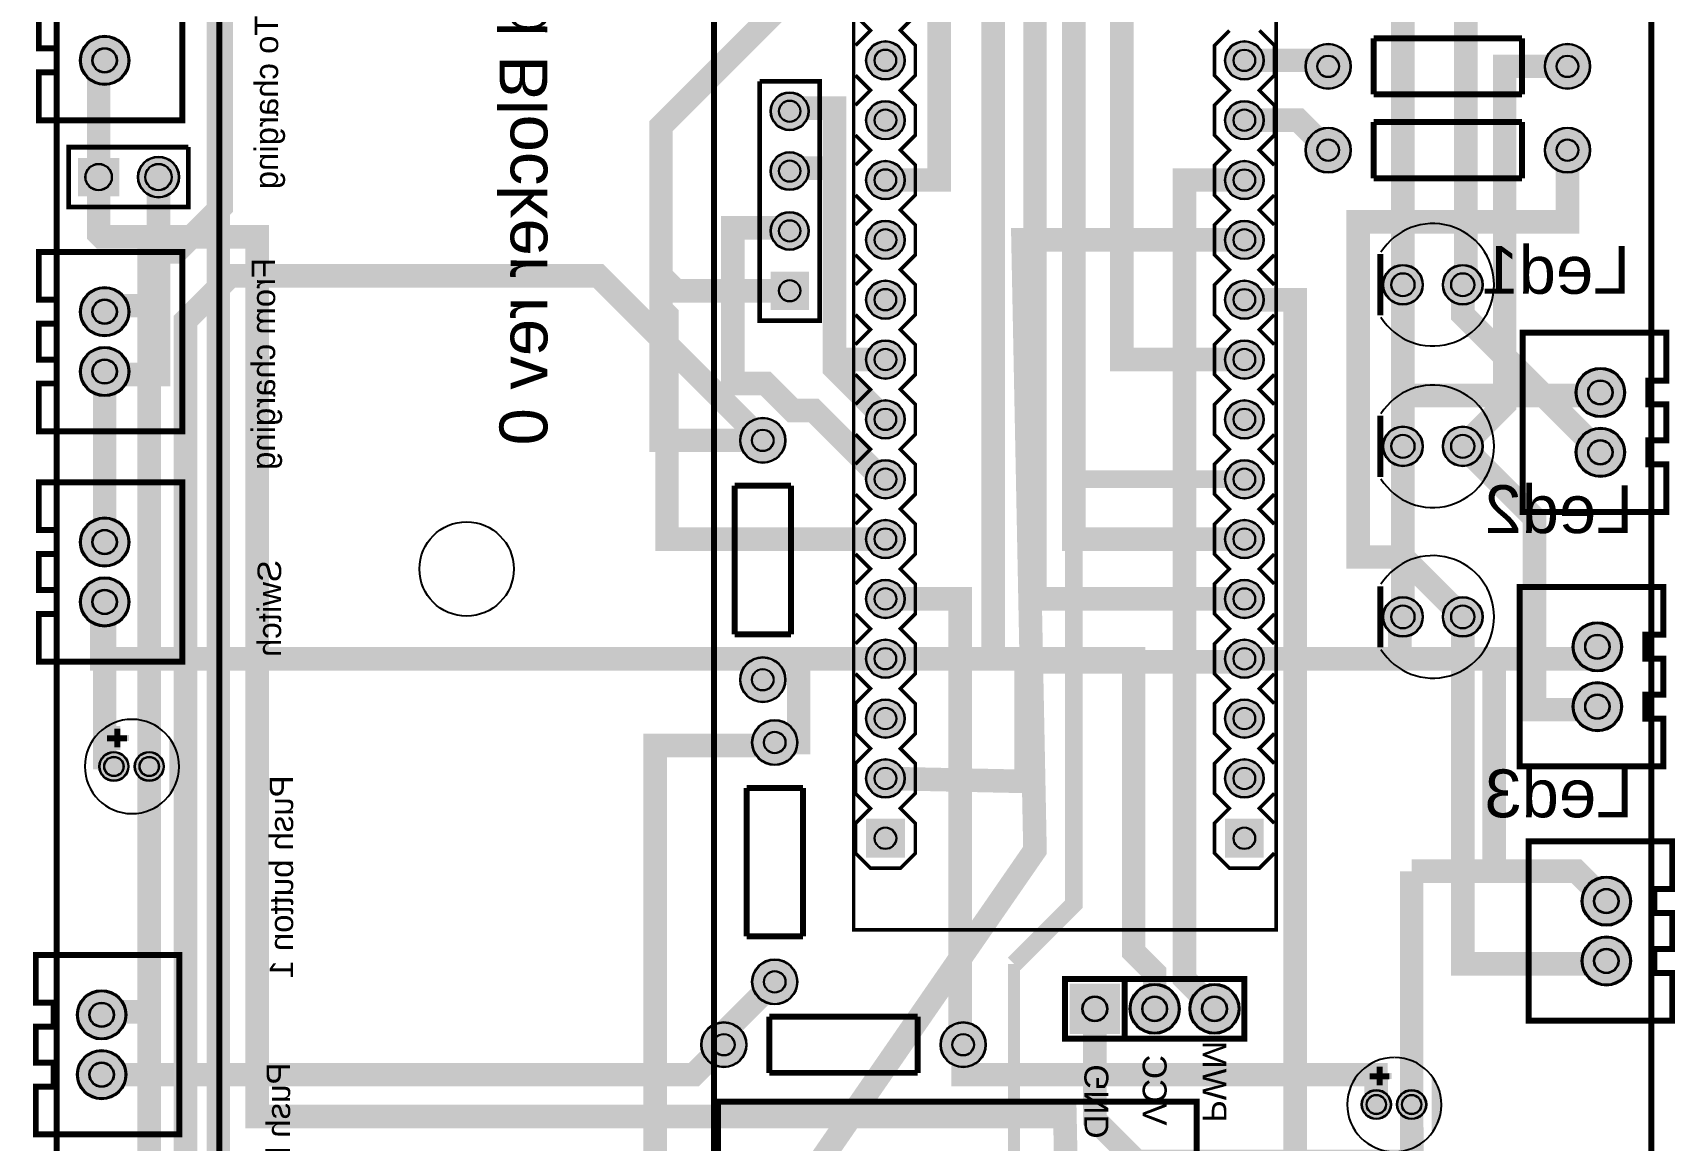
# Model space of a CAD drawing. Header units: millimetres. Extents: x -61 to 9, y -48 to 61.
# Drawn here: x -60.7 to 9, y -22.2 to 24.8 of the extents above; entities that cross this region are included whole.
import ezdxf

# ---------------------------------------------------------------- set-up
doc = ezdxf.new("R2010")
doc.units = ezdxf.units.MM
for name, color, linetype, true_color in [('BoardOutLine', 7, 'Continuous', 0xff00ff), ('BottomLayer', 7, 'Continuous', 0x0000ff), ('BottomSilkLayer', 7, 'Continuous', 0x66cc33), ('BottomSolderMaskLayer', 7, 'Continuous', 0xaa00ff), ('Document', 7, 'Continuous', 0xffffff), ('Inner1', 7, 'Continuous', 0x999966), ('Inner2', 7, 'Continuous', 0x008000), ('Multi-Layer', 7, 'Continuous', 0xc0c0c0), ('TopLayer', 7, 'Continuous', 0xff0000), ('TopSilkLayer', 7, 'Continuous', 0xffcc00), ('TopSolderMaskLayer', 7, 'Continuous', 0x800080)]:
    doc.layers.add(name, color=color, linetype=linetype, true_color=true_color)
doc.styles.get("Standard").update_dxf_attribs({"font": 'arial.ttf'})

msp = doc.modelspace()

# ---------------------------------------------------------------- hatches: boundary and pattern name
at = {"layer": 'BottomSolderMaskLayer'}
for points in [[(-58.709, 23.622, 1), (-56.607, 23.622, 1)], [(-25.336, 23.622, 1), (-23.686, 23.622, 1)], [(-10.096, 23.622, 1), (-8.446, 23.622, 1)], [(-6.68, 23.368, 1), (-4.75, 23.368, 1)], [(3.48, 23.368, 1), (5.41, 23.368, 1)], [(-29.388, 21.463, 1), (-27.762, 21.463, 1)], [(-25.336, 21.082, 1), (-23.686, 21.082, 1)], [(-10.096, 21.082, 1), (-8.446, 21.082, 1)], [(-6.68, 19.812, 1), (-4.75, 19.812, 1)], [(3.48, 19.812, 1), (5.41, 19.812, 1)], [(-56.248, 18.669, 1), (-54.497, 18.669, 1)], [(-29.388, 18.923, 1), (-27.762, 18.923, 1)], [(-58.788, 19.482), (-57.037, 19.482), (-57.037, 17.856), (-58.788, 17.856)], [(-25.336, 18.542, 1), (-23.686, 18.542, 1)], [(-10.096, 18.542, 1), (-8.446, 18.542, 1)], [(-29.388, 16.383, 1), (-27.762, 16.383, 1)], [(-25.336, 16.002, 1), (-23.686, 16.002, 1)], [(-10.096, 16.002, 1), (-8.446, 16.002, 1)], [(-29.388, 13.03), (-29.388, 14.656), (-27.762, 14.656), (-27.762, 13.03)], [(-3.391, 14.097, 1), (-1.689, 14.097, 1)], [(-0.851, 14.097, 1), (0.851, 14.097, 1)], [(-58.709, 12.954, 1), (-56.607, 12.954, 1)], [(-25.336, 13.462, 1), (-23.686, 13.462, 1)], [(-10.096, 13.462, 1), (-8.446, 13.462, 1)], [(-58.709, 10.414, 1), (-56.607, 10.414, 1)], [(-25.336, 10.922, 1), (-23.686, 10.922, 1)], [(-10.096, 10.922, 1), (-8.446, 10.922, 1)], [(4.791, 9.525, 1), (6.893, 9.525, 1)], [(-25.336, 8.382, 1), (-23.686, 8.382, 1)], [(-10.096, 8.382, 1), (-8.446, 8.382, 1)], [(-30.683, 7.493, 1), (-28.753, 7.493, 1)], [(-3.391, 7.239, 1), (-1.689, 7.239, 1)], [(-0.851, 7.239, 1), (0.851, 7.239, 1)], [(4.791, 6.985, 1), (6.893, 6.985, 1)], [(-25.336, 5.842, 1), (-23.686, 5.842, 1)], [(-10.096, 5.842, 1), (-8.446, 5.842, 1)], [(-58.709, 3.175, 1), (-56.607, 3.175, 1)], [(-25.336, 3.302, 1), (-23.686, 3.302, 1)], [(-10.096, 3.302, 1), (-8.446, 3.302, 1)], [(-58.709, 0.635, 1), (-56.607, 0.635, 1)], [(-25.336, 0.762, 1), (-23.686, 0.762, 1)], [(-10.096, 0.762, 1), (-8.446, 0.762, 1)], [(-3.391, 0, 1), (-1.689, 0, 1)], [(-0.851, 0, 1), (0.851, 0, 1)], [(4.664, -1.27, 1), (6.766, -1.27, 1)], [(-25.336, -1.778, 1), (-23.686, -1.778, 1)], [(-10.096, -1.778, 1), (-8.446, -1.778, 1)], [(-30.683, -2.667, 1), (-28.753, -2.667, 1)], [(4.664, -3.81, 1), (6.766, -3.81, 1)], [(-25.336, -4.318, 1), (-23.686, -4.318, 1)], [(-10.096, -4.318, 1), (-8.446, -4.318, 1)], [(-30.175, -5.334, 1), (-28.245, -5.334, 1)], [(-57.891, -6.35, 1), (-56.64, -6.35, 1)], [(-56.39, -6.35, 1), (-55.14, -6.35, 1)], [(-25.336, -6.858, 1), (-23.686, -6.858, 1)], [(-10.096, -6.858, 1), (-8.446, -6.858, 1)], [(-23.686, -8.573), (-23.686, -10.223), (-25.336, -10.223), (-25.336, -8.573)], [(-8.446, -8.573), (-8.446, -10.223), (-10.096, -10.223), (-10.096, -8.573)], [(5.045, -12.065, 1), (7.147, -12.065, 1)], [(5.045, -14.605, 1), (7.147, -14.605, 1)], [(-30.175, -15.494, 1), (-28.245, -15.494, 1)], [(-58.836, -16.891, 1), (-56.734, -16.891, 1)], [(-16.688, -17.704), (-16.688, -15.57), (-14.554, -15.57), (-14.554, -17.704)], [(-14.148, -16.637, 1), (-12.014, -16.637, 1)], [(-11.608, -16.637, 1), (-9.474, -16.637, 1)], [(-32.334, -18.161, 1), (-30.404, -18.161, 1)], [(-22.174, -18.161, 1), (-20.244, -18.161, 1)], [(-58.836, -19.431, 1), (-56.734, -19.431, 1)], [(-4.296, -20.701, 1), (-3.046, -20.701, 1)], [(-2.796, -20.701, 1), (-1.546, -20.701, 1)]]:
    msp.add_hatch(color=256, dxfattribs=at).paths.add_polyline_path(points)
at = {"layer": 'Document'}
for points in [[(-25.791, -13.218), (-25.791, 29.982), (-19.741, 29.982), (-19.741, 30.082), (-25.791, 30.082), (-25.891, 29.982), (-25.891, -13.268), (-25.841, -13.318), (-7.941, -13.318), (-7.891, -13.268), (-7.891, 30.032), (-7.941, 30.082), (-13.991, 30.082), (-13.991, 29.982), (-7.991, 29.982), (-7.991, -13.218), (-25.741, -13.218)], [(-57.252, -5.648), (-57.252, -5.267), (-57.252, -4.632), (-56.998, -4.632), (-56.998, -5.648)], [(-57.633, -5.013), (-57.252, -5.013), (-56.617, -5.013), (-56.617, -5.267), (-57.633, -5.267)], [(-54.864, -5.334), (-54.827, -5.373), (-54.791, -5.413), (-54.757, -5.455), (-54.725, -5.498), (-54.695, -5.542), (-54.666, -5.588), (-54.64, -5.635), (-54.615, -5.683), (-54.593, -5.731), (-54.572, -5.781), (-54.554, -5.831), (-54.537, -5.883), (-54.523, -5.934), (-54.511, -5.987), (-54.501, -6.04), (-54.493, -6.093), (-54.488, -6.146), (-54.484, -6.2), (-54.483, -6.254), (-54.483, -6.477), (-54.483, -6.573), (-54.484, -6.627), (-54.488, -6.681), (-54.493, -6.734), (-54.501, -6.787), (-54.511, -6.84), (-54.523, -6.893), (-54.537, -6.944), (-54.554, -6.996), (-54.572, -7.046), (-54.593, -7.096), (-54.615, -7.145), (-54.64, -7.192), (-54.666, -7.239), (-54.695, -7.285), (-54.725, -7.329), (-54.757, -7.372), (-54.791, -7.414), (-54.827, -7.454), (-54.864, -7.493)], [(-4.039, -19.364), (-3.658, -19.364), (-3.023, -19.364), (-3.023, -19.618), (-4.039, -19.618)], [(-3.658, -19.999), (-3.658, -19.618), (-3.658, -18.983), (-3.404, -18.983), (-3.404, -19.999)], [(-1.27, -19.685), (-1.233, -19.724), (-1.197, -19.764), (-1.163, -19.806), (-1.131, -19.849), (-1.101, -19.893), (-1.072, -19.939), (-1.046, -19.986), (-1.021, -20.034), (-0.999, -20.082), (-0.978, -20.132), (-0.959, -20.182), (-0.943, -20.234), (-0.929, -20.286), (-0.917, -20.338), (-0.907, -20.391), (-0.899, -20.444), (-0.893, -20.497), (-0.89, -20.551), (-0.889, -20.605), (-0.889, -20.828), (-0.889, -20.924), (-0.89, -20.978), (-0.893, -21.032), (-0.899, -21.085), (-0.907, -21.138), (-0.917, -21.191), (-0.929, -21.244), (-0.943, -21.295), (-0.959, -21.347), (-0.978, -21.397), (-0.999, -21.447), (-1.021, -21.496), (-1.046, -21.543), (-1.072, -21.59), (-1.101, -21.636), (-1.131, -21.68), (-1.163, -21.723), (-1.197, -21.765), (-1.233, -21.805), (-1.27, -21.844)]]:
    msp.add_hatch(color=256, dxfattribs=at).paths.add_polyline_path(points)
at = {"layer": 'Multi-Layer'}
for points in [[(-58.658, 23.622, 1), (-56.658, 23.622, 1)], [(-25.311, 23.622, 1), (-23.711, 23.622, 1)], [(-10.071, 23.622, 1), (-8.471, 23.622, 1)], [(-6.655, 23.368, 1), (-4.775, 23.368, 1)], [(3.505, 23.368, 1), (5.385, 23.368, 1)], [(-29.362, 21.463, 1), (-27.788, 21.463, 1)], [(-25.311, 21.082, 1), (-23.711, 21.082, 1)], [(-10.071, 21.082, 1), (-8.471, 21.082, 1)], [(-6.655, 19.812, 1), (-4.775, 19.812, 1)], [(3.505, 19.812, 1), (5.385, 19.812, 1)], [(-29.362, 18.923, 1), (-27.788, 18.923, 1)], [(-58.762, 19.456), (-57.062, 19.456), (-57.062, 17.882), (-58.762, 17.882)], [(-56.222, 18.669, 1), (-54.522, 18.669, 1)], [(-25.311, 18.542, 1), (-23.711, 18.542, 1)], [(-10.071, 18.542, 1), (-8.471, 18.542, 1)], [(-29.362, 16.383, 1), (-27.788, 16.383, 1)], [(-25.311, 16.002, 1), (-23.711, 16.002, 1)], [(-10.071, 16.002, 1), (-8.471, 16.002, 1)], [(-3.366, 14.097, 1), (-1.715, 14.097, 1)], [(-0.826, 14.097, 1), (0.826, 14.097, 1)], [(-58.658, 12.954, 1), (-56.658, 12.954, 1)], [(-29.362, 13.056), (-29.362, 14.63), (-27.788, 14.63), (-27.788, 13.056)], [(-25.311, 13.462, 1), (-23.711, 13.462, 1)], [(-10.071, 13.462, 1), (-8.471, 13.462, 1)], [(-58.658, 10.414, 1), (-56.658, 10.414, 1)], [(-25.311, 10.922, 1), (-23.711, 10.922, 1)], [(-10.071, 10.922, 1), (-8.471, 10.922, 1)], [(4.842, 9.525, 1), (6.842, 9.525, 1)], [(-25.311, 8.382, 1), (-23.711, 8.382, 1)], [(-10.071, 8.382, 1), (-8.471, 8.382, 1)], [(-30.658, 7.493, 1), (-28.778, 7.493, 1)], [(-3.366, 7.239, 1), (-1.715, 7.239, 1)], [(-0.826, 7.239, 1), (0.826, 7.239, 1)], [(4.842, 6.985, 1), (6.842, 6.985, 1)], [(-25.311, 5.842, 1), (-23.711, 5.842, 1)], [(-10.071, 5.842, 1), (-8.471, 5.842, 1)], [(-58.658, 3.175, 1), (-56.658, 3.175, 1)], [(-25.311, 3.302, 1), (-23.711, 3.302, 1)], [(-10.071, 3.302, 1), (-8.471, 3.302, 1)], [(-58.658, 0.635, 1), (-56.658, 0.635, 1)], [(-25.311, 0.762, 1), (-23.711, 0.762, 1)], [(-10.071, 0.762, 1), (-8.471, 0.762, 1)], [(-3.366, 0, 1), (-1.715, 0, 1)], [(-0.826, 0, 1), (0.826, 0, 1)], [(4.715, -1.27, 1), (6.715, -1.27, 1)], [(-25.311, -1.778, 1), (-23.711, -1.778, 1)], [(-10.071, -1.778, 1), (-8.471, -1.778, 1)], [(-30.658, -2.667, 1), (-28.778, -2.667, 1)], [(4.715, -3.81, 1), (6.715, -3.81, 1)], [(-25.311, -4.318, 1), (-23.711, -4.318, 1)], [(-10.071, -4.318, 1), (-8.471, -4.318, 1)], [(-30.15, -5.334, 1), (-28.27, -5.334, 1)], [(-57.865, -6.35, 1), (-56.665, -6.35, 1)], [(-56.365, -6.35, 1), (-55.165, -6.35, 1)], [(-25.311, -6.858, 1), (-23.711, -6.858, 1)], [(-10.071, -6.858, 1), (-8.471, -6.858, 1)], [(-23.711, -8.598), (-23.711, -10.198), (-25.311, -10.198), (-25.311, -8.598)], [(-8.471, -8.598), (-8.471, -10.198), (-10.071, -10.198), (-10.071, -8.598)], [(5.096, -12.065, 1), (7.096, -12.065, 1)], [(5.096, -14.605, 1), (7.096, -14.605, 1)], [(-30.15, -15.494, 1), (-28.27, -15.494, 1)], [(-58.785, -16.891, 1), (-56.785, -16.891, 1)], [(-16.637, -17.653), (-16.637, -15.621), (-14.605, -15.621), (-14.605, -17.653)], [(-14.097, -16.637, 1), (-12.065, -16.637, 1)], [(-11.557, -16.637, 1), (-9.525, -16.637, 1)], [(-32.309, -18.161, 1), (-30.429, -18.161, 1)], [(-22.149, -18.161, 1), (-20.269, -18.161, 1)], [(-58.785, -19.431, 1), (-56.785, -19.431, 1)], [(-4.271, -20.701, 1), (-3.071, -20.701, 1)], [(-2.771, -20.701, 1), (-1.571, -20.701, 1)]]:
    msp.add_hatch(color=256, dxfattribs=at).paths.add_polyline_path(points)
at = {"layer": 'TopSilkLayer'}
for points in [[(-54.915, -7.55), (-54.875, -7.504), (-54.837, -7.456), (-54.8, -7.407), (-54.765, -7.357), (-54.731, -7.306), (-54.7, -7.254), (-54.67, -7.201), (-54.642, -7.146), (-54.616, -7.091), (-54.592, -7.035), (-54.569, -6.978), (-54.549, -6.92), (-54.531, -6.862), (-54.514, -6.803), (-54.5, -6.744), (-54.487, -6.684), (-54.477, -6.624), (-54.469, -6.563), (-54.463, -6.503), (-54.458, -6.442), (-54.456, -6.381), (-54.456, -6.319), (-54.458, -6.258), (-54.463, -6.197), (-54.469, -6.137), (-54.477, -6.076), (-54.487, -6.016), (-54.5, -5.956), (-54.514, -5.897), (-54.531, -5.838), (-54.549, -5.779), (-54.569, -5.722), (-54.592, -5.665), (-54.616, -5.609), (-54.642, -5.554), (-54.67, -5.499), (-54.7, -5.446), (-54.731, -5.394), (-54.765, -5.343), (-54.8, -5.293), (-54.837, -5.244), (-54.875, -5.196), (-54.915, -5.15)], [(-1.321, -21.901), (-1.281, -21.855), (-1.243, -21.807), (-1.206, -21.758), (-1.171, -21.708), (-1.137, -21.657), (-1.106, -21.605), (-1.076, -21.552), (-1.048, -21.497), (-1.022, -21.442), (-0.998, -21.386), (-0.975, -21.329), (-0.955, -21.271), (-0.936, -21.213), (-0.92, -21.154), (-0.906, -21.095), (-0.893, -21.035), (-0.883, -20.975), (-0.875, -20.914), (-0.868, -20.854), (-0.864, -20.793), (-0.862, -20.732), (-0.862, -20.67), (-0.864, -20.609), (-0.868, -20.548), (-0.875, -20.488), (-0.883, -20.427), (-0.893, -20.367), (-0.906, -20.307), (-0.92, -20.248), (-0.936, -20.189), (-0.955, -20.131), (-0.975, -20.073), (-0.998, -20.016), (-1.022, -19.96), (-1.048, -19.905), (-1.076, -19.85), (-1.106, -19.797), (-1.137, -19.745), (-1.171, -19.694), (-1.206, -19.644), (-1.243, -19.595), (-1.281, -19.547), (-1.321, -19.501)]]:
    msp.add_hatch(color=256, dxfattribs=at).paths.add_polyline_path(points)
at = {"layer": 'TopSolderMaskLayer'}
for points in [[(-58.709, 23.622, 1), (-56.607, 23.622, 1)], [(-25.336, 23.622, 1), (-23.686, 23.622, 1)], [(-10.096, 23.622, 1), (-8.446, 23.622, 1)], [(-6.68, 23.368, 1), (-4.75, 23.368, 1)], [(3.48, 23.368, 1), (5.41, 23.368, 1)], [(-29.388, 21.463, 1), (-27.762, 21.463, 1)], [(-25.336, 21.082, 1), (-23.686, 21.082, 1)], [(-10.096, 21.082, 1), (-8.446, 21.082, 1)], [(-6.68, 19.812, 1), (-4.75, 19.812, 1)], [(3.48, 19.812, 1), (5.41, 19.812, 1)], [(-56.248, 18.669, 1), (-54.497, 18.669, 1)], [(-29.388, 18.923, 1), (-27.762, 18.923, 1)], [(-58.788, 19.482), (-57.037, 19.482), (-57.037, 17.856), (-58.788, 17.856)], [(-25.336, 18.542, 1), (-23.686, 18.542, 1)], [(-10.096, 18.542, 1), (-8.446, 18.542, 1)], [(-29.388, 16.383, 1), (-27.762, 16.383, 1)], [(-25.336, 16.002, 1), (-23.686, 16.002, 1)], [(-10.096, 16.002, 1), (-8.446, 16.002, 1)], [(-29.388, 13.03), (-29.388, 14.656), (-27.762, 14.656), (-27.762, 13.03)], [(-3.391, 14.097, 1), (-1.689, 14.097, 1)], [(-0.851, 14.097, 1), (0.851, 14.097, 1)], [(-58.709, 12.954, 1), (-56.607, 12.954, 1)], [(-25.336, 13.462, 1), (-23.686, 13.462, 1)], [(-10.096, 13.462, 1), (-8.446, 13.462, 1)], [(-58.709, 10.414, 1), (-56.607, 10.414, 1)], [(-25.336, 10.922, 1), (-23.686, 10.922, 1)], [(-10.096, 10.922, 1), (-8.446, 10.922, 1)], [(4.791, 9.525, 1), (6.893, 9.525, 1)], [(-25.336, 8.382, 1), (-23.686, 8.382, 1)], [(-10.096, 8.382, 1), (-8.446, 8.382, 1)], [(-30.683, 7.493, 1), (-28.753, 7.493, 1)], [(-3.391, 7.239, 1), (-1.689, 7.239, 1)], [(-0.851, 7.239, 1), (0.851, 7.239, 1)], [(4.791, 6.985, 1), (6.893, 6.985, 1)], [(-25.336, 5.842, 1), (-23.686, 5.842, 1)], [(-10.096, 5.842, 1), (-8.446, 5.842, 1)], [(-58.709, 3.175, 1), (-56.607, 3.175, 1)], [(-25.336, 3.302, 1), (-23.686, 3.302, 1)], [(-10.096, 3.302, 1), (-8.446, 3.302, 1)], [(-58.709, 0.635, 1), (-56.607, 0.635, 1)], [(-25.336, 0.762, 1), (-23.686, 0.762, 1)], [(-10.096, 0.762, 1), (-8.446, 0.762, 1)], [(-3.391, 0, 1), (-1.689, 0, 1)], [(-0.851, 0, 1), (0.851, 0, 1)], [(4.664, -1.27, 1), (6.766, -1.27, 1)], [(-25.336, -1.778, 1), (-23.686, -1.778, 1)], [(-10.096, -1.778, 1), (-8.446, -1.778, 1)], [(-30.683, -2.667, 1), (-28.753, -2.667, 1)], [(4.664, -3.81, 1), (6.766, -3.81, 1)], [(-25.336, -4.318, 1), (-23.686, -4.318, 1)], [(-10.096, -4.318, 1), (-8.446, -4.318, 1)], [(-30.175, -5.334, 1), (-28.245, -5.334, 1)], [(-57.891, -6.35, 1), (-56.64, -6.35, 1)], [(-56.39, -6.35, 1), (-55.14, -6.35, 1)], [(-25.336, -6.858, 1), (-23.686, -6.858, 1)], [(-10.096, -6.858, 1), (-8.446, -6.858, 1)], [(-23.686, -8.573), (-23.686, -10.223), (-25.336, -10.223), (-25.336, -8.573)], [(-8.446, -8.573), (-8.446, -10.223), (-10.096, -10.223), (-10.096, -8.573)], [(5.045, -12.065, 1), (7.147, -12.065, 1)], [(5.045, -14.605, 1), (7.147, -14.605, 1)], [(-30.175, -15.494, 1), (-28.245, -15.494, 1)], [(-58.836, -16.891, 1), (-56.734, -16.891, 1)], [(-16.688, -17.704), (-16.688, -15.57), (-14.554, -15.57), (-14.554, -17.704)], [(-14.148, -16.637, 1), (-12.014, -16.637, 1)], [(-11.608, -16.637, 1), (-9.474, -16.637, 1)], [(-32.334, -18.161, 1), (-30.404, -18.161, 1)], [(-22.174, -18.161, 1), (-20.244, -18.161, 1)], [(-58.836, -19.431, 1), (-56.734, -19.431, 1)], [(-4.296, -20.701, 1), (-3.046, -20.701, 1)], [(-2.796, -20.701, 1), (-1.546, -20.701, 1)]]:
    msp.add_hatch(color=256, dxfattribs=at).paths.add_polyline_path(points)

# ---------------------------------------------------------------- linework, layer by layer
at = {"layer": 'BoardOutLine', "const_width": 0.254}
msp.add_lwpolyline([(-59.563, 45.593), (-59.563, 45.593), (8.001, 45.593), (8.001, -43.18), (-59.69, -43.18), (-59.69, 45.593), (-59.563, 45.593)], close=True, dxfattribs=at)
at = {"layer": 'BottomLayer', "const_width": 1}
for points in [[(-2.54, 14.097), (-2.54, 37.211), (-1.842, 37.338), (-1.842, 37.338)], [(4.318, 27.94), (0.127, 27.94), (0.127, 14.224), (0, 14.097)], [(-29.718, 7.493), (-34.036, 7.493), (-34.036, 20.828), (-28.321, 26.543)], [(4.445, 23.368), (1.778, 23.368), (1.778, 9.017), (0, 7.239)], [(-24.511, 8.382), (-26.67, 10.541), (-26.67, 19.05), (-28.448, 19.05), (-28.575, 18.923)], [(-24.511, 5.842), (-24.638, 5.842), (-27.559, 8.763), (-28.448, 8.763), (-29.591, 9.906), (-30.988, 9.906), (-30.988, 16.51), (-28.702, 16.51), (-28.575, 16.383)], [(-2.54, 7.239), (-2.54, 14.097)], [(-2.54, 0), (-2.54, 6.858)], [(-24.511, -1.778), (-57.785, -1.778), (-57.785, 0.508), (-57.658, 0.635)], [(-9.271, -1.778), (-2.667, -1.778), (-2.667, -0.127), (-2.54, 0)], [(-28.827, -1.778), (-29.716, -2.667), (-29.718, -2.667)], [(-29.21, -5.334), (-28.194, -5.334), (-28.194, -1.651)], [(-24.511, -6.858), (-18.542, -6.985), (-18.542, -1.905), (-9.398, -1.905), (-9.271, -1.778)], [(-2.667, -1.778), (5.207, -1.778), (5.715, -1.27)], [(1.335, -10.795), (1.335, -1.778)], [(-2.171, -10.795), (4.826, -10.795), (6.096, -12.065)], [(-2.171, -20.701), (-2.171, -10.795)], [(-31.369, -18.161), (-31.369, -17.653), (-29.21, -15.494)], [(-13.843, -23.114), (-15.621, -21.336), (-15.621, -16.637)], [(-57.785, -19.431), (-32.639, -19.431), (-31.369, -18.161)], [(-13.843, -23.114), (-2.159, -23.114), (-2.172, -20.701)]]:
    msp.add_lwpolyline(points, dxfattribs=at)
at = {"layer": 'BottomSilkLayer', "const_width": 0.254}
for points in [[(-9.271, -15.367), (-9.271, -17.907), (-16.891, -17.907), (-16.891, -15.367), (-9.271, -15.367)], [(-14.351, -15.367), (-14.351, -17.907), (-16.891, -17.907), (-16.891, -15.367), (-14.351, -15.367)]]:
    msp.add_lwpolyline(points, close=True, dxfattribs=at)
at = {"layer": 'BottomSolderMaskLayer'}
for centre, radius in [((-57.658, 23.622), 1.051), ((-24.511, 23.622), 0.825), ((-9.271, 23.622), 0.825), ((-57.658, 23.622), 0.525), ((-24.512, 23.623), 0.464), ((-9.271, 23.622), 0.464), ((-5.715, 23.368), 0.965), ((-5.715, 23.368), 0.462), ((4.445, 23.368), 0.965), ((4.445, 23.368), 0.462), ((-28.575, 21.463), 0.813), ((-28.575, 21.463), 0.459), ((-24.511, 21.082), 0.825), ((-9.271, 21.082), 0.825), ((-24.511, 21.082), 0.464), ((-9.271, 21.082), 0.464), ((-5.715, 19.812), 0.965), ((-5.715, 19.812), 0.462), ((4.445, 19.812), 0.965), ((4.445, 19.812), 0.462), ((-55.372, 18.669), 0.875), ((-28.575, 18.923), 0.813), ((-57.912, 18.669), 0.566), ((-55.372, 18.669), 0.566), ((-28.575, 18.923), 0.459), ((-24.511, 18.542), 0.825), ((-24.512, 18.543), 0.464), ((-9.271, 18.542), 0.825), ((-9.271, 18.542), 0.464), ((-28.575, 16.383), 0.813), ((-28.575, 16.383), 0.459), ((-24.511, 16.002), 0.825), ((-9.271, 16.002), 0.825), ((-24.511, 16.002), 0.464), ((-9.271, 16.002), 0.464), ((-2.54, 14.097), 0.851), ((0, 14.097), 0.851), ((-57.658, 12.954), 1.051), ((-28.575, 13.843), 0.459), ((-24.511, 13.462), 0.825), ((-9.271, 13.462), 0.825), ((-2.54, 14.097), 0.497), ((0, 14.097), 0.497), ((-57.658, 12.954), 0.525), ((-24.512, 13.463), 0.464), ((-9.271, 13.462), 0.464), ((-57.658, 10.414), 1.051), ((-24.511, 10.922), 0.825), ((-24.511, 10.922), 0.464), ((-9.271, 10.922), 0.825), ((-9.271, 10.922), 0.464), ((-57.658, 10.414), 0.525), ((5.842, 9.525), 1.051), ((5.842, 9.525), 0.525), ((-24.511, 8.382), 0.825), ((-9.271, 8.382), 0.825), ((-29.718, 7.493), 0.965), ((-24.512, 8.383), 0.464), ((-9.271, 8.382), 0.464), ((-29.718, 7.493), 0.462), ((-2.54, 7.239), 0.851), ((-2.54, 7.239), 0.497), ((0, 7.239), 0.851), ((0, 7.239), 0.497), ((5.842, 6.985), 1.051), ((5.842, 6.985), 0.525), ((-24.511, 5.842), 0.825), ((-24.511, 5.842), 0.464), ((-9.271, 5.842), 0.825), ((-9.271, 5.841), 0.464), ((-57.658, 3.175), 1.051), ((-57.658, 3.175), 0.525), ((-24.511, 3.302), 0.825), ((-24.512, 3.303), 0.464), ((-9.271, 3.302), 0.825), ((-9.271, 3.302), 0.464), ((-57.658, 0.635), 1.051), ((-24.511, 0.762), 0.825), ((-9.271, 0.762), 0.825), ((-57.658, 0.635), 0.525), ((-24.511, 0.762), 0.464), ((-9.271, 0.761), 0.464), ((-2.54, 0), 0.851), ((0, 0), 0.851), ((-2.54, 0), 0.497), ((0, 0), 0.497), ((5.715, -1.27), 1.051), ((-24.511, -1.778), 0.825), ((-24.512, -1.777), 0.464), ((-9.271, -1.778), 0.825), ((-9.271, -1.778), 0.464), ((5.715, -1.27), 0.525), ((-29.718, -2.667), 0.965), ((-29.718, -2.667), 0.462), ((5.715, -3.81), 1.051), ((5.715, -3.81), 0.525), ((-24.511, -4.318), 0.825), ((-24.511, -4.318), 0.464), ((-9.271, -4.318), 0.825), ((-9.271, -4.318), 0.464), ((-29.21, -5.334), 0.965), ((-29.21, -5.334), 0.462), ((-57.265, -6.35), 0.625), ((-57.265, -6.35), 0.417), ((-55.765, -6.35), 0.625), ((-55.765, -6.35), 0.417), ((-24.511, -6.858), 0.825), ((-9.271, -6.858), 0.825), ((-24.511, -6.858), 0.464), ((-9.271, -6.858), 0.464), ((-24.511, -9.398), 0.464), ((-9.271, -9.398), 0.464), ((6.096, -12.065), 1.051), ((6.096, -12.065), 0.525), ((6.096, -14.605), 1.051), ((-29.21, -15.494), 0.965), ((6.096, -14.605), 0.525), ((-29.21, -15.494), 0.462), ((-57.785, -16.891), 1.051), ((-13.081, -16.637), 1.067), ((-10.541, -16.637), 1.067), ((-57.785, -16.891), 0.525), ((-15.621, -16.637), 0.533), ((-13.081, -16.637), 0.533), ((-10.541, -16.637), 0.533), ((-31.369, -18.161), 0.965), ((-21.209, -18.161), 0.965), ((-31.369, -18.161), 0.462), ((-21.209, -18.161), 0.462), ((-57.785, -19.431), 1.051), ((-57.785, -19.431), 0.525), ((-3.671, -20.701), 0.625), ((-2.171, -20.701), 0.625), ((-3.671, -20.701), 0.417), ((-2.171, -20.701), 0.417)]:
    msp.add_circle(centre, radius, dxfattribs=at)
at = {"layer": 'Inner1', "const_width": 1}
for points in [[(-9.271, 0.762), (-18.161, 0.762), (-18.161, 33.147), (-23.495, 33.147), (-23.495, 43.561)], [(-9.271, 3.302), (-16.51, 3.302), (-16.51, 37.252), (-20.056, 40.798), (-20.955, 43.561)], [(-14.478, 31.75), (-14.478, 10.922), (-9.271, 10.922)], [(-55.765, 13.208), (-55.765, 15.494), (-54.61, 15.494), (-52.705, 17.399), (-52.705, 26.289), (-57.531, 26.289), (-57.658, 26.162)], [(4.445, 19.812), (4.445, 16.764), (-4.445, 16.764), (-4.445, 2.54), (-2.54, 2.54), (0, 0)], [(-57.785, -27.559), (-54.229, -27.559), (-54.229, 12.573), (-52.324, 14.478), (-36.703, 14.478), (-29.718, 7.493)], [(-9.271, 13.462), (-7.112, 13.462), (-7.112, -25.527), (-13.716, -25.527), (-13.843, -25.654)], [(0, 14.097), (0, 12.827), (5.842, 6.985)], [(-55.765, -6.35), (-55.765, 13.208), (-57.404, 13.208), (-57.658, 12.954)], [(-24.511, 0.762), (-21.336, 0.762), (-21.336, -18.034), (-21.209, -18.161)]]:
    msp.add_lwpolyline(points, dxfattribs=at)
at = {"layer": 'Inner2', "const_width": 1}
for points in [[(-16.637, -33.655), (-16.891, -21.209), (-51.181, -21.209), (-51.181, 16.129), (-57.785, 16.129), (-57.912, 16.256), (-57.912, 18.669)], [(-9.271, 18.542), (-11.811, 18.542), (-11.811, -15.367), (-10.541, -16.637)], [(0, 0), (0.127, 0)], [(-24.511, -1.778), (-13.97, -1.778), (-13.97, -14.224), (-13.081, -15.113), (-13.081, -16.637)], [(-21.209, -18.161), (-21.209, -19.431), (-3.683, -19.431), (-3.67, -20.701)]]:
    msp.add_lwpolyline(points, dxfattribs=at)
at = {"layer": 'Multi-Layer'}
for centre, radius in [((-57.658, 23.622), 1), ((-24.511, 23.622), 0.8), ((-9.271, 23.622), 0.8), ((-57.658, 23.622), 0.5), ((-24.512, 23.623), 0.45), ((-9.271, 23.622), 0.45), ((-5.715, 23.368), 0.94), ((-5.715, 23.368), 0.45), ((4.445, 23.368), 0.94), ((4.445, 23.368), 0.45), ((-28.575, 21.463), 0.787), ((-28.575, 21.463), 0.445), ((-24.511, 21.082), 0.8), ((-9.271, 21.082), 0.8), ((-24.511, 21.082), 0.45), ((-9.271, 21.082), 0.45), ((-5.715, 19.812), 0.94), ((-5.715, 19.812), 0.45), ((4.445, 19.812), 0.94), ((4.445, 19.812), 0.45), ((-28.575, 18.923), 0.787), ((-57.912, 18.669), 0.55), ((-55.372, 18.669), 0.85), ((-55.372, 18.669), 0.55), ((-28.575, 18.923), 0.445), ((-24.511, 18.542), 0.8), ((-24.512, 18.543), 0.45), ((-9.271, 18.542), 0.8), ((-9.271, 18.542), 0.45), ((-28.575, 16.383), 0.787), ((-28.575, 16.383), 0.445), ((-24.511, 16.002), 0.8), ((-9.271, 16.002), 0.8), ((-24.511, 16.002), 0.45), ((-9.271, 16.002), 0.45), ((-2.54, 14.097), 0.826), ((0, 14.097), 0.826), ((-57.658, 12.954), 1), ((-28.575, 13.843), 0.445), ((-24.511, 13.462), 0.8), ((-9.271, 13.462), 0.8), ((-2.54, 14.097), 0.483), ((0, 14.097), 0.483), ((-57.658, 12.954), 0.5), ((-24.512, 13.463), 0.45), ((-9.271, 13.462), 0.45), ((-57.658, 10.414), 1), ((-24.511, 10.922), 0.8), ((-24.511, 10.922), 0.45), ((-9.271, 10.922), 0.8), ((-9.271, 10.922), 0.45), ((-57.658, 10.414), 0.5), ((5.842, 9.525), 1), ((5.842, 9.525), 0.5), ((-24.511, 8.382), 0.8), ((-9.271, 8.382), 0.8), ((-29.718, 7.493), 0.94), ((-24.512, 8.383), 0.45), ((-9.271, 8.382), 0.45), ((-29.718, 7.493), 0.45), ((-2.54, 7.239), 0.826), ((-2.54, 7.239), 0.483), ((0, 7.239), 0.826), ((0, 7.239), 0.483), ((5.842, 6.985), 1), ((5.842, 6.985), 0.5), ((-24.511, 5.842), 0.8), ((-24.511, 5.842), 0.45), ((-9.271, 5.842), 0.8), ((-9.271, 5.841), 0.45), ((-57.658, 3.175), 1), ((-57.658, 3.175), 0.5), ((-42.291, 2.032), 2), ((-24.511, 3.302), 0.8), ((-24.512, 3.303), 0.45), ((-9.271, 3.302), 0.8), ((-9.271, 3.302), 0.45), ((-57.658, 0.635), 1), ((-24.511, 0.762), 0.8), ((-9.271, 0.762), 0.8), ((-57.658, 0.635), 0.5), ((-24.511, 0.762), 0.45), ((-9.271, 0.761), 0.45), ((-2.54, 0), 0.826), ((0, 0), 0.826), ((-2.54, 0), 0.483), ((0, 0), 0.483), ((5.715, -1.27), 1), ((-24.511, -1.778), 0.8), ((-24.512, -1.777), 0.45), ((-9.271, -1.778), 0.8), ((-9.271, -1.778), 0.45), ((5.715, -1.27), 0.5), ((-29.718, -2.667), 0.94), ((-29.718, -2.667), 0.45), ((5.715, -3.81), 1), ((5.715, -3.81), 0.5), ((-24.511, -4.318), 0.8), ((-24.511, -4.318), 0.45), ((-9.271, -4.318), 0.8), ((-9.271, -4.318), 0.45), ((-29.21, -5.334), 0.94), ((-29.21, -5.334), 0.45), ((-57.265, -6.35), 0.6), ((-57.265, -6.35), 0.4), ((-55.765, -6.35), 0.6), ((-55.765, -6.35), 0.4), ((-24.511, -6.858), 0.8), ((-9.271, -6.858), 0.8), ((-24.511, -6.858), 0.45), ((-9.271, -6.858), 0.45), ((-24.511, -9.398), 0.45), ((-9.271, -9.398), 0.45), ((6.096, -12.065), 1), ((6.096, -12.065), 0.5), ((6.096, -14.605), 1), ((-29.21, -15.494), 0.94), ((6.096, -14.605), 0.5), ((-29.21, -15.494), 0.45), ((-57.785, -16.891), 1), ((-13.081, -16.637), 1.016), ((-10.541, -16.637), 1.016), ((-57.785, -16.891), 0.5), ((-15.621, -16.637), 0.508), ((-13.081, -16.637), 0.508), ((-10.541, -16.637), 0.508), ((-31.369, -18.161), 0.94), ((-21.209, -18.161), 0.94), ((-31.369, -18.161), 0.45), ((-21.209, -18.161), 0.45), ((-57.785, -19.431), 1), ((-57.785, -19.431), 0.5), ((-3.671, -20.701), 0.6), ((-2.171, -20.701), 0.6), ((-3.671, -20.701), 0.4), ((-2.171, -20.701), 0.4)]:
    msp.add_circle(centre, radius, dxfattribs=at)
at = {"layer": 'TopLayer'}
for points, const_width in [([(-24.511, -1.778), (-19.939, -1.778), (-19.939, 35.052), (-18.415, 35.052), (-18.415, 43.561)], 1), ([(-24.511, 18.542), (-22.225, 18.542), (-22.225, 30.353), (-26.543, 30.353), (-28.448, 32.258), (-28.448, 36.576), (-28.321, 36.703)], 1), ([(-42.23, -34.417), (-52.832, -34.417), (-52.832, 33.02), (-57.658, 33.02)], 1), ([(-57.912, 18.669), (-57.912, 23.368), (-57.658, 23.622)], 1), ([(-9.271, 23.622), (-5.969, 23.622), (-5.715, 23.368)], 1), ([(-24.511, 10.922), (-26.67, 10.922), (-26.67, 21.59), (-28.448, 21.59), (-28.575, 21.463)], 1), ([(-9.271, 21.082), (-6.985, 21.082), (-5.715, 19.812)], 1), ([(-55.372, 18.669), (-55.372, 10.287), (-57.531, 10.287), (-57.658, 10.414)], 1), ([(-9.271, 16.002), (-18.669, 16.002), (-18.161, -9.906), (-28.956, -25.527), (-29.083, -25.654)], 1), ([(-24.511, 3.302), (-33.782, 3.302), (-33.782, 14.224), (-33.401, 13.843), (-28.575, 13.843)], 1), ([(-57.658, 10.414), (-57.658, 3.175)], 1), ([(-2.54, 7.239), (-2.54, 9.398), (5.715, 9.398), (5.842, 9.525)], 1), ([(0, 7.239), (3.048, 4.191), (3.048, -3.937), (5.588, -3.937), (5.715, -3.81)], 1), ([(-24.511, 5.842), (-24.638, 5.842)], 1), ([(-9.271, 5.842), (-16.51, 5.842), (-16.51, -12.192), (-19.05, -14.732)], 0.75), ([(-57.658, 0.635), (-57.658, -6.477)], 1), ([(0, 0), (0, -14.732), (5.969, -14.732), (6.096, -14.605)], 1), ([(-29.083, -40.894), (-34.29, -40.894), (-34.29, -5.461), (-29.337, -5.461), (-29.21, -5.334)], 1), ([(-55.765, -6.35), (-55.765, -16.764), (-57.658, -16.764), (-57.785, -16.891)], 1), ([(-19.05, -14.732), (-19.05, -30.226), (-25.654, -30.226)], 0.5), ([(-55.765, -16.764), (-55.765, -30.099), (-57.785, -30.099)], 1)]:
    msp.add_lwpolyline(points, dxfattribs=dict(at, const_width=const_width))
at = {"layer": 'TopSilkLayer'}
for points, const_width in [([(-31.791, -36.468), (-52.791, -36.468), (-52.791, 40.532), (-31.791, 40.532), (-31.791, -36.468)], 0.254), ([(-7.925, 30.048), (-7.925, -13.284), (-25.857, -13.284), (-25.857, 30.048), (-7.925, 30.048)], 0.152), ([(-55.118, 21.082), (-60.452, 21.082), (-60.452, 23.114), (-59.69, 23.114), (-59.69, 24.13), (-60.452, 24.13), (-60.452, 25.654), (-59.69, 25.654), (-59.69, 26.67), (-60.452, 26.67), (-60.452, 28.702), (-54.356, 28.702), (-54.356, 21.082), (-55.118, 21.082)], 0.254), ([(-55.118, 7.874), (-60.452, 7.874), (-60.452, 9.906), (-59.69, 9.906), (-59.69, 10.922), (-60.452, 10.922), (-60.452, 12.446), (-59.69, 12.446), (-59.69, 13.462), (-60.452, 13.462), (-60.452, 15.494), (-54.356, 15.494), (-54.356, 7.874), (-55.118, 7.874)], 0.254), ([(3.302, 12.065), (8.636, 12.065), (8.636, 10.033), (7.874, 10.033), (7.874, 9.017), (8.636, 9.017), (8.636, 7.493), (7.874, 7.493), (7.874, 6.477), (8.636, 6.477), (8.636, 4.445), (2.54, 4.445), (2.54, 12.065), (3.302, 12.065)], 0.254), ([(-55.118, -1.905), (-60.452, -1.905), (-60.452, 0.127), (-59.69, 0.127), (-59.69, 1.143), (-60.452, 1.143), (-60.452, 2.667), (-59.69, 2.667), (-59.69, 3.683), (-60.452, 3.683), (-60.452, 5.715), (-54.356, 5.715), (-54.356, -1.905), (-55.118, -1.905)], 0.254), ([(3.175, 1.27), (8.509, 1.27), (8.509, -0.762), (7.747, -0.762), (7.747, -1.778), (8.509, -1.778), (8.509, -3.302), (7.747, -3.302), (7.747, -4.318), (8.509, -4.318), (8.509, -6.35), (2.413, -6.35), (2.413, 1.27), (3.175, 1.27)], 0.254), ([(3.556, -9.525), (8.89, -9.525), (8.89, -11.557), (8.128, -11.557), (8.128, -12.573), (8.89, -12.573), (8.89, -14.097), (8.128, -14.097), (8.128, -15.113), (8.89, -15.113), (8.89, -17.145), (2.794, -17.145), (2.794, -9.525), (3.556, -9.525)], 0.254), ([(-55.245, -21.971), (-60.579, -21.971), (-60.579, -19.939), (-59.817, -19.939), (-59.817, -18.923), (-60.579, -18.923), (-60.579, -17.399), (-59.817, -17.399), (-59.817, -16.383), (-60.579, -16.383), (-60.579, -14.351), (-54.483, -14.351), (-54.483, -21.971), (-55.245, -21.971)], 0.254), ([(-9.271, -15.367), (-9.271, -17.907), (-16.891, -17.907), (-16.891, -15.367), (-9.271, -15.367)], 0.254), ([(-14.351, -15.367), (-14.351, -17.907), (-16.891, -17.907), (-16.891, -15.367), (-14.351, -15.367)], 0.254)]:
    msp.add_lwpolyline(points, close=True, dxfattribs=dict(at, const_width=const_width))
for points, const_width in [([(-25.781, 25.527), (-25.146, 24.892), (-25.781, 24.257)], 0.152), ([(-23.241, 24.257), (-23.876, 24.892), (-23.241, 25.527)], 0.152), ([(-25.781, -2.412), (-25.146, -3.047), (-25.781, -3.683), (-25.781, -4.953), (-25.146, -5.588), (-25.781, -6.223), (-25.781, -7.493), (-25.146, -8.128), (-25.781, -8.763), (-25.781, -10.033), (-25.146, -10.668), (-23.876, -10.668), (-23.241, -10.033), (-23.241, -8.763), (-23.876, -8.128), (-23.241, -7.493), (-23.241, -6.223), (-23.876, -5.588), (-23.241, -4.953), (-23.241, -3.683), (-23.876, -3.047), (-23.241, -2.412), (-23.241, -1.142), (-23.876, -0.507), (-23.241, 0.128), (-23.241, 1.398), (-23.876, 2.033), (-23.241, 2.668), (-23.241, 3.938), (-23.876, 4.573), (-23.241, 5.208), (-23.241, 6.478), (-23.876, 7.113), (-23.241, 7.748), (-23.241, 9.018), (-23.876, 9.653), (-23.241, 10.288), (-23.241, 11.558), (-23.876, 12.193), (-23.241, 12.828), (-23.241, 14.098), (-23.876, 14.733), (-23.241, 15.368), (-23.241, 16.638), (-23.876, 17.273), (-23.241, 17.908), (-23.241, 19.178), (-23.876, 19.813), (-23.241, 20.448), (-23.241, 21.717), (-23.876, 22.352), (-23.241, 22.987), (-23.241, 24.257), (-23.876, 24.892)], 0.152), ([(-9.906, 24.892), (-10.541, 24.257), (-10.541, 22.987), (-9.906, 22.352), (-10.541, 21.717), (-10.541, 20.447), (-9.906, 19.811), (-10.541, 19.176), (-10.541, 17.906), (-9.906, 17.271), (-10.541, 16.636), (-10.541, 15.366), (-9.906, 14.731), (-10.541, 14.096), (-10.541, 12.826), (-9.906, 12.191), (-10.541, 11.556), (-10.541, 10.286), (-9.906, 9.651), (-10.541, 9.016), (-10.541, 7.746), (-9.906, 7.111), (-10.541, 6.476), (-10.541, 5.206), (-9.906, 4.571), (-10.541, 3.936), (-10.541, 2.666), (-9.906, 2.031), (-10.541, 1.396), (-10.541, 0.126), (-9.906, -0.509), (-10.541, -1.144), (-10.541, -2.414), (-9.906, -3.048), (-10.541, -3.683), (-10.541, -4.953), (-9.906, -5.588), (-10.541, -6.223), (-10.541, -7.493), (-9.906, -8.128), (-10.541, -8.763), (-10.541, -10.033), (-9.906, -10.668), (-8.636, -10.668), (-8.001, -10.033)], 0.152), ([(-8.001, 19.176), (-8.636, 19.811), (-8.001, 20.447), (-8.001, 21.717), (-8.636, 22.352), (-8.001, 22.987), (-8.001, 24.257), (-8.636, 24.892)], 0.152), ([(-3.785, 22.174), (-3.785, 24.562)], 0.254), ([(-3.785, 24.562), (2.515, 24.562)], 0.254), ([(2.515, 24.562), (2.515, 22.174)], 0.254), ([(-25.781, 22.987), (-25.146, 22.352), (-25.781, 21.717)], 0.152), ([(-23.241, 21.717), (-23.876, 22.352), (-23.241, 22.987)], 0.152), ([(-29.845, 22.733), (-27.305, 22.733), (-27.305, 12.573), (-29.845, 12.573), (-29.845, 14.478)], 0.203), ([(-29.845, 22.733), (-29.845, 14.478)], 0.203), ([(2.515, 22.174), (-3.785, 22.174)], 0.254), ([(-3.785, 18.618), (-3.785, 21.006)], 0.254), ([(-3.785, 21.006), (2.515, 21.006)], 0.254), ([(2.515, 21.006), (2.515, 18.618)], 0.254), ([(-25.781, 20.448), (-25.146, 19.813), (-25.781, 19.178)], 0.152), ([(-23.241, 19.178), (-23.876, 19.813), (-23.241, 20.448)], 0.152), ([(-54.102, 19.939), (-54.102, 17.399), (-59.182, 17.399), (-59.182, 19.939), (-57.277, 19.939)], 0.203), ([(-54.102, 19.939), (-57.277, 19.939)], 0.203), ([(2.515, 18.618), (-3.785, 18.618)], 0.254), ([(-25.781, 17.908), (-25.146, 17.273), (-25.781, 16.638)], 0.152), ([(-23.241, 16.638), (-23.876, 17.273), (-23.241, 17.908)], 0.152), ([(-8.001, 16.636), (-8.636, 17.271), (-8.001, 17.906)], 0.152), ([(-25.781, 15.368), (-25.146, 14.733), (-25.781, 14.098)], 0.152), ([(-23.241, 14.098), (-23.876, 14.733), (-23.241, 15.368)], 0.152), ([(-8.001, 14.096), (-8.636, 14.731), (-8.001, 15.366)], 0.152), ([(-3.5, 15.397), (-3.5, 12.797)], 0.254), ([(-25.781, 12.828), (-25.146, 12.193), (-25.781, 11.558)], 0.152), ([(-23.241, 11.558), (-23.876, 12.193), (-23.241, 12.828)], 0.152), ([(-8.001, 11.557), (-8.636, 12.192), (-8.001, 12.827)], 0.152), ([(-25.781, 10.288), (-25.146, 9.653), (-25.781, 9.018)], 0.152), ([(-23.241, 9.018), (-23.876, 9.653), (-23.241, 10.288)], 0.152), ([(-8.001, 9.016), (-8.636, 9.651), (-8.001, 10.286)], 0.152), ([(-3.5, 8.539), (-3.5, 5.939)], 0.254), ([(-25.781, 7.748), (-25.146, 7.113), (-25.781, 6.478)], 0.152), ([(-23.241, 6.478), (-23.876, 7.113), (-23.241, 7.748)], 0.152), ([(-8.001, 6.476), (-8.636, 7.111), (-8.001, 7.746)], 0.152), ([(-30.912, 5.563), (-28.524, 5.563)], 0.254), ([(-30.912, -0.737), (-30.912, 5.563)], 0.254), ([(-28.524, 5.563), (-28.524, -0.737)], 0.254), ([(-25.78, 5.207), (-25.145, 4.572), (-25.78, 3.937)], 0.152), ([(-23.241, 3.938), (-23.876, 4.573), (-23.241, 5.208)], 0.152), ([(-8.001, 3.936), (-8.636, 4.571), (-8.001, 5.206)], 0.152), ([(-25.781, 2.668), (-25.146, 2.033), (-25.781, 1.398)], 0.152), ([(-23.241, 1.398), (-23.876, 2.033), (-23.241, 2.668)], 0.152), ([(-8.001, 1.396), (-8.636, 2.031), (-8.001, 2.666)], 0.152), ([(-3.5, 1.3), (-3.5, -1.3)], 0.254), ([(-25.781, 0.128), (-25.146, -0.507), (-25.781, -1.142)], 0.152), ([(-23.241, -1.142), (-23.876, -0.507), (-23.241, 0.128)], 0.152), ([(-8.001, -1.144), (-8.636, -0.509), (-8.001, 0.126)], 0.152), ([(-28.524, -0.737), (-30.912, -0.737)], 0.254), ([(-25.781, -2.412), (-25.146, -3.047), (-25.781, -3.683)], 0.152), ([(-23.241, -3.683), (-23.876, -3.047), (-23.241, -2.412)], 0.152), ([(-8.001, -3.683), (-8.636, -3.048), (-8.001, -2.414)], 0.152), ([(-57.122, -5.531), (-57.122, -4.744)], 0.254), ([(-25.781, -4.953), (-25.146, -5.588), (-25.781, -6.223)], 0.152), ([(-23.241, -6.223), (-23.876, -5.588), (-23.241, -4.953)], 0.152), ([(-8.001, -6.223), (-8.636, -5.588), (-8.001, -4.953)], 0.152), ([(-56.715, -5.15), (-57.553, -5.15)], 0.254), ([(-30.404, -13.564), (-30.404, -7.264)], 0.254), ([(-30.404, -7.264), (-28.016, -7.264)], 0.254), ([(-28.016, -7.264), (-28.016, -13.564)], 0.254), ([(-25.781, -7.493), (-25.146, -8.128), (-25.781, -8.763)], 0.152), ([(-23.241, -8.763), (-23.876, -8.128), (-23.241, -7.493)], 0.152), ([(-8.001, -8.763), (-8.636, -8.128), (-8.001, -7.493)], 0.152), ([(-25.781, -10.033), (-25.146, -10.668), (-23.876, -10.668), (-23.241, -10.033)], 0.152), ([(-28.016, -13.564), (-30.404, -13.564)], 0.254), ([(-29.439, -19.355), (-29.439, -16.967)], 0.254), ([(-29.439, -16.967), (-23.139, -16.967)], 0.254), ([(-23.139, -16.967), (-23.139, -19.355)], 0.254), ([(-23.139, -19.355), (-29.439, -19.355)], 0.254), ([(-3.121, -19.501), (-3.959, -19.501)], 0.254), ([(-3.527, -19.882), (-3.527, -19.095)], 0.254), ([(-18.923, -43.434), (-11.303, -43.434), (-11.303, -20.574), (-31.623, -20.574), (-31.623, -43.434), (-26.543, -43.434)], 0.254)]:
    msp.add_lwpolyline(points, dxfattribs=dict(at, const_width=const_width))
for centre, radius, start, end in [((-1.269, 14.097), 2.6, 212.10322, 147.89678), ((-1.269, 7.239), 2.6, 212.10322, 147.89678), ((-1.269, 0), 2.6, 212.10322, 147.89678), ((-56.5, -6.351), 2, 90, 89.52702), ((-2.906, -20.702), 2, 90, 89.52702)]:
    msp.add_arc(centre, radius, start, end, dxfattribs=at)
at = {"layer": 'TopSolderMaskLayer'}
for centre, radius in [((-57.658, 23.622), 1.051), ((-24.511, 23.622), 0.825), ((-9.271, 23.622), 0.825), ((-57.658, 23.622), 0.525), ((-24.512, 23.623), 0.464), ((-9.271, 23.622), 0.464), ((-5.715, 23.368), 0.965), ((-5.715, 23.368), 0.462), ((4.445, 23.368), 0.965), ((4.445, 23.368), 0.462), ((-28.575, 21.463), 0.813), ((-28.575, 21.463), 0.459), ((-24.511, 21.082), 0.825), ((-9.271, 21.082), 0.825), ((-24.511, 21.082), 0.464), ((-9.271, 21.082), 0.464), ((-5.715, 19.812), 0.965), ((-5.715, 19.812), 0.462), ((4.445, 19.812), 0.965), ((4.445, 19.812), 0.462), ((-55.372, 18.669), 0.875), ((-28.575, 18.923), 0.813), ((-57.912, 18.669), 0.566), ((-55.372, 18.669), 0.566), ((-28.575, 18.923), 0.459), ((-24.511, 18.542), 0.825), ((-24.512, 18.543), 0.464), ((-9.271, 18.542), 0.825), ((-9.271, 18.542), 0.464), ((-28.575, 16.383), 0.813), ((-28.575, 16.383), 0.459), ((-24.511, 16.002), 0.825), ((-9.271, 16.002), 0.825), ((-24.511, 16.002), 0.464), ((-9.271, 16.002), 0.464), ((-2.54, 14.097), 0.851), ((0, 14.097), 0.851), ((-57.658, 12.954), 1.051), ((-28.575, 13.843), 0.459), ((-24.511, 13.462), 0.825), ((-9.271, 13.462), 0.825), ((-2.54, 14.097), 0.497), ((0, 14.097), 0.497), ((-57.658, 12.954), 0.525), ((-24.512, 13.463), 0.464), ((-9.271, 13.462), 0.464), ((-57.658, 10.414), 1.051), ((-24.511, 10.922), 0.825), ((-24.511, 10.922), 0.464), ((-9.271, 10.922), 0.825), ((-9.271, 10.922), 0.464), ((-57.658, 10.414), 0.525), ((5.842, 9.525), 1.051), ((5.842, 9.525), 0.525), ((-24.511, 8.382), 0.825), ((-9.271, 8.382), 0.825), ((-29.718, 7.493), 0.965), ((-24.512, 8.383), 0.464), ((-9.271, 8.382), 0.464), ((-29.718, 7.493), 0.462), ((-2.54, 7.239), 0.851), ((-2.54, 7.239), 0.497), ((0, 7.239), 0.851), ((0, 7.239), 0.497), ((5.842, 6.985), 1.051), ((5.842, 6.985), 0.525), ((-24.511, 5.842), 0.825), ((-24.511, 5.842), 0.464), ((-9.271, 5.842), 0.825), ((-9.271, 5.841), 0.464), ((-57.658, 3.175), 1.051), ((-57.658, 3.175), 0.525), ((-24.511, 3.302), 0.825), ((-24.512, 3.303), 0.464), ((-9.271, 3.302), 0.825), ((-9.271, 3.302), 0.464), ((-57.658, 0.635), 1.051), ((-24.511, 0.762), 0.825), ((-9.271, 0.762), 0.825), ((-57.658, 0.635), 0.525), ((-24.511, 0.762), 0.464), ((-9.271, 0.761), 0.464), ((-2.54, 0), 0.851), ((0, 0), 0.851), ((-2.54, 0), 0.497), ((0, 0), 0.497), ((5.715, -1.27), 1.051), ((-24.511, -1.778), 0.825), ((-24.512, -1.777), 0.464), ((-9.271, -1.778), 0.825), ((-9.271, -1.778), 0.464), ((5.715, -1.27), 0.525), ((-29.718, -2.667), 0.965), ((-29.718, -2.667), 0.462), ((5.715, -3.81), 1.051), ((5.715, -3.81), 0.525), ((-24.511, -4.318), 0.825), ((-24.511, -4.318), 0.464), ((-9.271, -4.318), 0.825), ((-9.271, -4.318), 0.464), ((-29.21, -5.334), 0.965), ((-29.21, -5.334), 0.462), ((-57.265, -6.35), 0.625), ((-57.265, -6.35), 0.417), ((-55.765, -6.35), 0.625), ((-55.765, -6.35), 0.417), ((-24.511, -6.858), 0.825), ((-9.271, -6.858), 0.825), ((-24.511, -6.858), 0.464), ((-9.271, -6.858), 0.464), ((-24.511, -9.398), 0.464), ((-9.271, -9.398), 0.464), ((6.096, -12.065), 1.051), ((6.096, -12.065), 0.525), ((6.096, -14.605), 1.051), ((-29.21, -15.494), 0.965), ((6.096, -14.605), 0.525), ((-29.21, -15.494), 0.462), ((-57.785, -16.891), 1.051), ((-13.081, -16.637), 1.067), ((-10.541, -16.637), 1.067), ((-57.785, -16.891), 0.525), ((-15.621, -16.637), 0.533), ((-13.081, -16.637), 0.533), ((-10.541, -16.637), 0.533), ((-31.369, -18.161), 0.965), ((-21.209, -18.161), 0.965), ((-31.369, -18.161), 0.462), ((-21.209, -18.161), 0.462), ((-57.785, -19.431), 1.051), ((-57.785, -19.431), 0.525), ((-3.671, -20.701), 0.625), ((-2.171, -20.701), 0.625), ((-3.671, -20.701), 0.417), ((-2.171, -20.701), 0.417)]:
    msp.add_circle(centre, radius, dxfattribs=at)

# ---------------------------------------------------------------- texts
at = {"layer": 'BottomSilkLayer', "text_generation_flag": 2}
for s, height, rotation, p in [('Netta Road Blocker rev 0', 2.032, 90, (-38.862, 38.989)), ('To charging', 1, 90, (-50.292, 25.527)), ('From charging', 1, 90, (-50.419, 15.24)), ('Switch', 1, 90, (-50.165, 2.413)), ('Push button 1', 1, 90, (-49.657, -6.731)), ('PWM', 1.016, 270, (-11.049, -21.463)), ('VCC', 1.016, 270, (-13.589, -21.59)), ('Push button 2', 1, 90, (-49.784, -18.923)), ('GND', 1.016, 90, (-15.047, -18.994))]:
    msp.add_text(s, height=height, rotation=rotation, dxfattribs=at).set_placement(p)
for s, p in [('Led1', (7.112, 13.716)), ('Led2', (7.239, 3.556)), ('Led3', (7.239, -8.509))]:
    msp.add_text(s, height=2.032, dxfattribs=at).set_placement(p)

doc.saveas('drawing.dxf')
